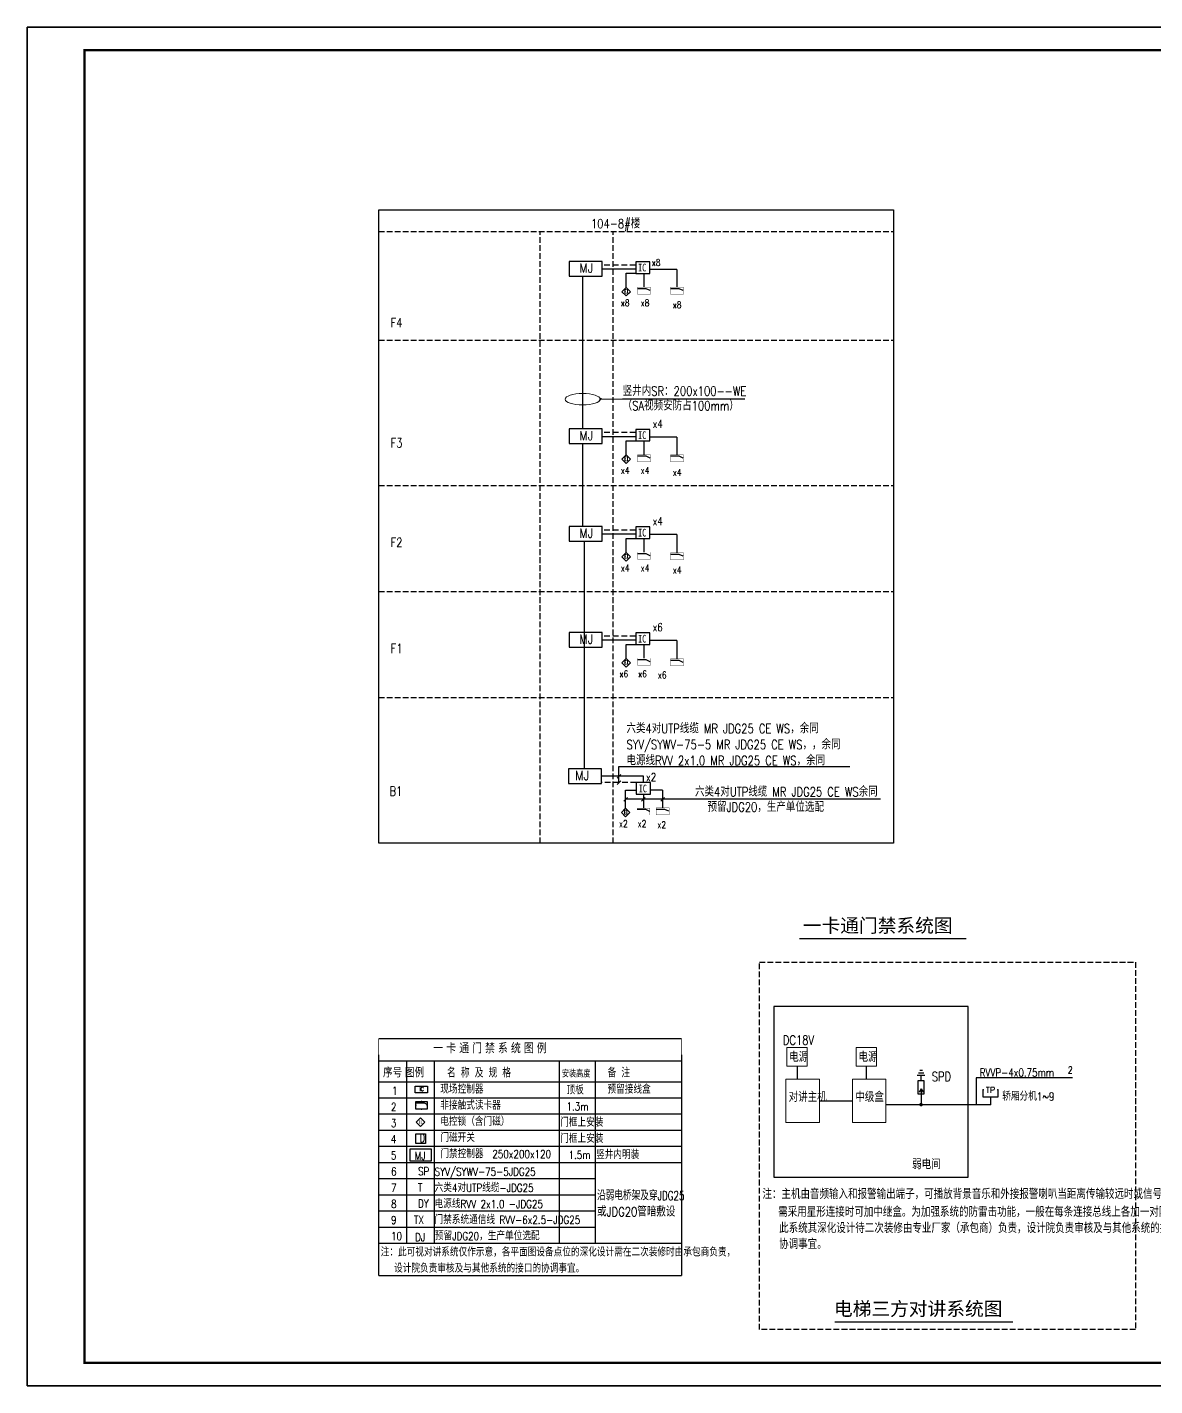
# Model space of a CAD drawing. Extents: x -54686 to 596156, y -555137 to 71395.
# Drawn here: x 215754 to 265048, y -261651 to -202251 of the extents above; entities that cross this region are included whole.
import ezdxf
from ezdxf.enums import TextEntityAlignment as Align

# ---------------------------------------------------------------- set-up
doc = ezdxf.new("R2010")
doc.units = 0
doc.header["$LTSCALE"] = 1000
for name, pattern in [('ah-pole_200$0$CENTER2', [28.575, 19.05, -3.175, 3.175, -3.175]), ('CONTINOUS', [0]), ('DASH', [0.35, 0.25, -0.1]), ('HIDDEN', [0.375, 0.25, -0.125])]:
    doc.linetypes.add(name, pattern=pattern)
doc.layers.get('0').update_dxf_attribs({"linetype": 'CONTINUOUS'})
for name, color, linetype in [('0-弱电', 7, 'CONTINUOUS'), ('ah-pole_200$0$A-FLOR-8', 252, 'ah-pole_200$0$CENTER2'), ('DATA', 252, 'CONTINUOUS'), ('DIAN1', 252, 'CONTINUOUS'), ('DIM-系统', 3, 'CONTINUOUS'), ('DQ', 7, 'CONTINOUS'), ('E-ANNO-TABT', 252, 'CONTINUOUS'), ('E-EQUIP-通讯', 3, 'CONTINUOUS'), ('E-TEL_TEXT', 252, 'CONTINUOUS'), ('ELV-CCTV', 252, 'CONTINUOUS'), ('EQUIP', 3, 'CONTINUOUS'), ('EQUIP-消防', 3, 'CONTINUOUS'), ('EQUIP-通讯', 3, 'CONTINUOUS'), ('EV-LINE', 252, 'CONTINUOUS'), ('LIU', 252, 'CONTINUOUS'), ('SCH', 252, 'CONTINUOUS'), ('SYSTEM', 252, 'CONTINUOUS'), ('TEL_TEXT', 3, 'CONTINUOUS'), ('TEL_TITLE', 6, 'CONTINUOUS'), ('TQ', 252, 'CONTINUOUS'), ('TXT', 252, 'CONTINUOUS'), ('TXT-C', 252, 'CONTINUOUS'), ('WALL', 9, 'CONTINUOUS'), ('WIRE-消防', 4, 'TG_FS'), ('东仁思床', 3, 'CONTINUOUS')]:
    doc.layers.add(name, color=color, linetype=linetype)
doc.styles.add('-宋体', font='', dxfattribs={"width": 0.8})
doc.styles.add('_HZTXT', font='ROS', dxfattribs={"width": 0.8, "bigfont": 'JD'})
doc.styles.add('_TCH_LABEL', font='COMPLEX', dxfattribs={"bigfont": 'GBCBIG'})
doc.styles.add('_TEL_DIM', font='SIMPLEX', dxfattribs={"width": 0.8, "height": 3.5, "bigfont": 'HZTXT'})
doc.styles.add('MM', font='complex.shx', dxfattribs={"width": 0.8, "bigfont": 'hztxt.shx'})
doc.styles.add('PB', font='complex.shx', dxfattribs={"width": 0.64, "bigfont": 'hztxt.shx'})
doc.styles.get("Standard").update_dxf_attribs({"font": 'GBENOR', "bigfont": 'GBCBIG'})
doc.styles.add('Style-simsun', font='')
doc.styles.add('TG_LINETYPE', font='SIMPLEX', dxfattribs={"width": 0.8, "height": 3, "bigfont": 'HZTXT'})
doc.styles.add('TQ', font='simhei.ttf')
doc.styles.get('-宋体').set_extended_font_data('NSimSun')
doc.styles.get('Style-simsun').set_extended_font_data('SimSun')
doc.linetypes.add('TG_FS', pattern='A,2,-0.6,["FS",TG_LINETYPE,S=0.1,R=0,X=-0.5,Y=-0.15],0', length=2.6)
doc.dimstyles.get("Standard").update_dxf_attribs({"dimscale": 100, "dimtxt": 3.5, "dimasz": 1, "dimexe": 2.5, "dimexo": 3, "dimgap": 1.5, "dimtad": 1, "dimdec": 0, "dimzin": 0, "dimdsep": 46, "dimtxsty": 'Standard', "dimblk": 'ARCHTICK', "dimcen": 0.09, "dimadec": 0, "dimazin": 0, "dimtfac": 1, "dimtdec": 0, "dimtix": 1, "dimtmove": 2, "dimatfit": 3, "dimfxl": 0, "dimtolj": 1, "dimtzin": 0, "dimarcsym": 0})

# ---------------------------------------------------------------- blocks, each defined once
blk = doc.blocks.new('$equip_U$00000251(郝)')
for p, q in [((-0.5, 0.499), (-0.5, 0.999)), ((0.5, 0.999), (0.5, 0.499)), ((0.5, 0.499), (-0.5, 0.499)), ((0, 0.5), (0, 0))]:
    blk.add_line(p, q)
for p in [(-0.5, 0.999), (0.5, 0.999), (0, 0)]:
    blk.add_point(p)
at = {"color": 7, "style": '_TCH_LABEL'}
blk.add_attdef('$TEXT$', text='', height=0.4, dxfattribs=at).set_placement((0, 0.999), align=Align.MIDDLE_CENTER)
at = {"color": 7, "style": '_TCH_LABEL', "flags": 1}
blk.add_attdef('A', text='', height=0.000025, dxfattribs=at).set_placement((0, 0), align=Align.MIDDLE_CENTER)
blk = doc.blocks.new('_LINKPT1')
blk.add_line((0, 0), (0, 0))
blk = doc.blocks.new('_Y29ERS')
at = {"ltscale": 0.2}
blk.add_lwpolyline([(-0.5, 0.5), (0.49, 0.5), (0.49, -0.49), (-0.5, -0.49)], close=True, dxfattribs=at)
at = {"xscale": 0.002, "yscale": 0.002, "zscale": 0.002}
for p in [(-0.5, 0), (0, 0.5), (0.5, 0), (0, -0.5)]:
    blk.add_blockref('_LINKPT1', p, dxfattribs=at)
at = {"layer": 'TXT', "color": 0, "style": '_TEL_DIM', "width": 0.7}
blk.add_text('D', height=0.833, dxfattribs=at).set_placement((-0.09, -0.34))
blk = doc.blocks.new('A$C13450D21')
at = {"layer": '东仁思床'}
blk.add_lwpolyline([(18, 0), (36.1, 18), (18, 36.1), (0, 18)], close=True, dxfattribs=at)
at = {"color": 3, "style": '_TEL_DIM', "width": 0.7}
blk.add_text('EL', height=16, dxfattribs=at).set_placement((10.2, 11.9))
blk = doc.blocks.new('A$C42950626')
at = {"color": 0}
for p, q in [((27.2, 20.8), (0.8, 20.8)), ((39.5, 13.8), (27.2, 20.8))]:
    blk.add_line(p, q, dxfattribs=at)
at = {"color": 0, "const_width": 0.791}
blk.add_lwpolyline([(0.4, 26.6), (40, 26.6), (40, 0.4), (0.4, 0.4)], close=True, dxfattribs=at)
blk = doc.blocks.new('IC')
at = {"layer": 'EQUIP-通讯', "color": 3, "linetype": 'Continuous'}
for p, q in [((-3.7, 0), (-3.7, -5.06)), ((2.53, 0), (-3.7, 0)), ((-3.7, -5.06), (2.53, -5.06)), ((2.53, -5.06), (2.53, 0))]:
    blk.add_line(p, q, dxfattribs=at)
at = {"layer": 'EQUIP-通讯', "color": 3, "linetype": 'Continuous', "style": '-宋体', "width": 0.7}
blk.add_text('IC', height=3.371, dxfattribs=at).set_placement((-0.86, -2.53), align=Align.MIDDLE)
blk = doc.blocks.new('$equip$00001876')
at = {"color": 0, "linetype": 'Continuous'}
blk.add_lwpolyline([(-0.625, 0.415), (0.625, 0.415), (0.625, -0.415), (-0.625, -0.415)], close=True, dxfattribs=at)
blk.add_lwpolyline([(0.625, 0.075), (0.325, 0.215), (-0.625, 0.215)], dxfattribs=at)
for p in [(-0.625, 0), (0, 0.415), (0.625, 0), (0, -0.415)]:
    blk.add_point(p)
at = {"layer": 'TEL_TEXT', "style": '_TEL_DIM', "flags": 1}
blk.add_attdef('A', text='', height=0.00002, dxfattribs=at).set_placement((0, 0), align=Align.MIDDLE_CENTER)
blk = doc.blocks.new('电锁1')
at = {"layer": 'EQUIP-通讯', "lineweight": -3}
blk.add_lwpolyline([(509144130, 306530413), (509143883, 306530660), (509143637, 306530413), (509143883, 306530167)], close=True, dxfattribs=at)
at = {"layer": 'EQUIP-通讯', "linetype": 'Continuous', "lineweight": 0, "style": 'Style-simsun', "width": 0.799999}
blk.add_text('EL', height=180.4, dxfattribs=at).set_placement((509143896, 306530422), align=Align.MIDDLE_CENTER)
blk = doc.blocks.new('A$C597B7ED5')
at = {"layer": 'EQUIP-消防'}
for p, q in [((0, 0), (0, 632)), ((0, 632), (1178, 632)), ((1178, 632), (1178, 0)), ((1178, 0), (0, 0))]:
    blk.add_line(p, q, dxfattribs=at)
at = {"layer": 'TXT', "color": 0, "style": '_TEL_DIM', "width": 0.7}
blk.add_text('IC', height=400, dxfattribs=at).set_placement((404, 163))
blk = doc.blocks.new('A$C0199260F')
at = {"layer": 'TEL_TITLE'}
blk.add_lwpolyline([(-84100, 59400), (0, 59400), (0, 0), (-84100, 0)], close=True, dxfattribs=at)
blk = doc.blocks.new('SDG AETH AE5H')
at = {"layer": 'DIM-系统'}
blk.add_lwpolyline([(-54686, 13482), (29414, 13482), (29414, -45918), (-54686, -45918)], close=True, dxfattribs=at)

msp = doc.modelspace()

# ---------------------------------------------------------------- linework, layer by layer
at = {"color": 7}
for p, q in [((244351, -246480), (231122, -246480)), ((231121, -256831), (231121, -247186)), ((231121, -247446), (244351, -247446)), ((232332, -247446), (232332, -255418)), ((233543, -247446), (233542, -255418)), ((239015, -247446), (239014, -255418)), ((240582, -247446), (240581, -255418)), ((244351, -247186), (244351, -256831)), ((255001, -248089), (254658, -248089)), ((254944, -247975), (254715, -247975)), ((254887, -247861), (254772, -247861)), ((231121, -248355), (244351, -248355)), ((231121, -249061), (244351, -249061)), ((231121, -249061), (244351, -249061)), ((254829, -249118), (254829, -249358)), ((231121, -249767), (244351, -249767)), ((231121, -250474), (244351, -250474)), ((231121, -251180), (244351, -251180)), ((231121, -251886), (244351, -251886)), ((231121, -252593), (240581, -252593)), ((231121, -253299), (240581, -253299)), ((231121, -254005), (240581, -254005)), ((231121, -254712), (240581, -254712)), ((231121, -255418), (244351, -255418)), ((231121, -256831), (244351, -256831))]:
    msp.add_line(p, q, dxfattribs=at)
msp.add_arc((231122, -246480), 0.505, 90, 180, dxfattribs=at)
at = {"layer": '0-弱电', "color": 7, "lineweight": 0}
for points in [[(248966, -246867), (249848, -246867), (249848, -247675), (248966, -247675)], [(251996, -246867), (252878, -246867), (252878, -247675), (251996, -247675)], [(248921, -248251), (250384, -248251), (250384, -250138), (248921, -250138)], [(251826, -248251), (253289, -248251), (253289, -250138), (251826, -250138)]]:
    msp.add_lwpolyline(points, close=True, dxfattribs=at)
at = {"layer": '0-弱电', "color": 7, "lineweight": 0, "extrusion": (0, 0, -1)}
msp.add_ellipse((240037, -218516), major_axis=(765, 0), ratio=0.323413, dxfattribs=at)
at = {"layer": 'ah-pole_200$0$A-FLOR-8', "color": 9, "linetype": 'DASH'}
for p, q in [((238176, -237928), (238180, -211185)), ((241367, -237928), (241371, -211185))]:
    msp.add_line(p, q, dxfattribs=at)
at = {"layer": 'ah-pole_200$0$A-FLOR-8', "color": 7, "linetype": 'ByBlock'}
msp.add_lwpolyline([(253628, -237925), (231122, -237930), (231122, -210237), (253631, -210233)], close=True, dxfattribs=at)
at = {"layer": 'ah-pole_200$0$A-FLOR-8', "color": 9, "linetype": 'DASH'}
for points in [[(231121, -211185), (253630, -211185)], [(231121, -215935), (253630, -215935)], [(231121, -222284), (253629, -222284)], [(231122, -226919), (253629, -226919)], [(231122, -231555), (253629, -231555)]]:
    msp.add_lwpolyline(points, dxfattribs=at)
msp.add_lwpolyline([(247760, -243131), (264207, -243131), (264207, -259188), (247760, -259188)], close=True, dxfattribs=at)
at = {"layer": 'DIAN1', "color": 7, "linetype": 'Continuous', "const_width": 76.9}
msp.add_lwpolyline([(254791, -249358, -1), (254868, -249358, -1)], format="xyb", close=True, dxfattribs=at)
at = {"layer": 'DIM-系统', "color": 7, "const_width": 20.2}
msp.add_lwpolyline([(231121, -256831), (231121, -246480), (244351, -246480), (244351, -256831), (231121, -256831)], dxfattribs=at)
at = {"layer": 'E-TEL_TEXT'}
msp.add_line((253051, -236005), (241916, -236005), dxfattribs=at)
at = {"layer": 'ELV-CCTV', "color": 3}
for p, q in [((241620, -235281), (241620, -234576)), ((241620, -234576), (251710, -234576))]:
    msp.add_line(p, q, dxfattribs=at)
for points in [[(239452, -213133), (240890, -213133), (240890, -212492), (239452, -212492)], [(239452, -220460), (240890, -220460), (240890, -219819), (239452, -219819)], [(239452, -224724), (240890, -224724), (240890, -224084), (239452, -224084)], [(239452, -229360), (240890, -229360), (240890, -228719), (239452, -228719)], [(239420, -235319), (240858, -235319), (240858, -234679), (239420, -234679)]]:
    msp.add_lwpolyline(points, close=True, dxfattribs=at)
at = {"layer": 'ELV-CCTV', "color": 7}
msp.add_lwpolyline([(232487, -251814), (233423, -251814), (233423, -251301), (232487, -251301)], close=True, dxfattribs=at)
at = {"layer": 'EV-LINE', "color": 7}
for p, q in [((249407, -247675), (249407, -248251)), ((252437, -247675), (252437, -248251)), ((261444, -248188), (257237, -248188)), ((257237, -248188), (257237, -249358)), ((250384, -249194), (251826, -249194)), ((253289, -249358), (257862, -249358))]:
    msp.add_line(p, q, dxfattribs=at)
msp.add_lwpolyline([(256895, -245073), (248395, -245073), (248395, -252524), (256895, -252524)], close=True, dxfattribs=at)
at = {"layer": 'LIU', "color": 7, "linetype": 'HIDDEN'}
for points in [[(242356, -212652), (240890, -212652)], [(242356, -219979), (240890, -219979)], [(242356, -224244), (240890, -224244)], [(242356, -228879), (240890, -228879)], [(242383, -235281), (240858, -235281)]]:
    msp.add_lwpolyline(points, dxfattribs=at)
at = {"layer": 'SCH', "color": 7}
for p, q in [((240038, -219819), (240038, -213133)), ((240890, -212812), (242356, -212812)), ((240890, -220140), (242356, -220140)), ((240038, -224084), (240038, -220460)), ((240890, -224404), (242356, -224404)), ((240110, -224724), (240110, -234679)), ((240890, -229039), (242356, -229039)), ((242694, -234999), (240858, -234999)), ((242694, -235281), (242694, -234999))]:
    msp.add_line(p, q, dxfattribs=at)
at = {"layer": 'SYSTEM', "color": 7}
for p, q in [((254829, -248318), (254829, -248089)), ((254972, -248318), (254687, -248318)), ((254687, -248318), (254687, -248889)), ((254829, -248661), (254744, -248809)), ((254829, -248661), (254829, -249118)), ((254829, -248661), (254915, -248809)), ((254972, -248889), (254972, -248318)), ((254687, -248889), (254972, -248889))]:
    msp.add_line(p, q, dxfattribs=at)
at = {"layer": 'TEL_TEXT', "color": 1}
for p, q in [((241938, -213629), (241938, -213008)), ((241938, -213008), (242356, -213008)), ((242716, -213014), (242716, -213618)), ((244157, -212841), (242979, -212841)), ((241938, -220956), (241938, -220336)), ((241938, -220336), (242356, -220336)), ((242716, -220341), (242716, -220946)), ((244157, -220169), (242979, -220169)), ((244157, -224433), (242979, -224433)), ((241938, -225220), (241938, -224600)), ((241938, -224600), (242356, -224600)), ((242716, -224606), (242716, -225210)), ((241938, -229856), (241938, -229235)), ((241938, -229235), (242356, -229235)), ((242716, -229241), (242716, -229845)), ((244157, -229069), (242979, -229069)), ((241916, -236402), (241916, -235615)), ((241916, -235615), (242383, -235615)), ((242694, -235788), (242694, -236392)), ((243534, -235615), (243006, -235615))]:
    msp.add_line(p, q, dxfattribs=at)
for points in [[(244157, -212841), (244157, -213618)], [(244157, -220169), (244157, -220946)], [(244157, -224433), (244157, -225238)], [(244157, -229069), (244157, -229873)]]:
    msp.add_lwpolyline(points, dxfattribs=at)
at = {"layer": 'TEL_TITLE'}
msp.add_lwpolyline([(215754, -261651), (299854, -261651), (299854, -202251), (215754, -202251)], close=True, dxfattribs=at)
at = {"layer": 'TEL_TITLE', "const_width": 100}
msp.add_lwpolyline([(218254, -260651), (298854, -260651), (298854, -203251), (218254, -203251)], close=True, dxfattribs=at)
at = {"layer": 'TXT-C', "color": 7}
for p, q in [((241541, -235078), (241699, -234920)), ((241541, -235360), (241699, -235202)), ((241837, -236088), (241995, -235930)), ((242616, -236083), (242774, -235925)), ((243455, -236084), (243613, -235926))]:
    msp.add_line(p, q, dxfattribs=at)
at = {"layer": 'WALL', "color": 7, "const_width": 54.5}
for points in [[(249509, -242099), (256812, -242099)], [(251055, -258856), (258849, -258856)]]:
    msp.add_lwpolyline(points, dxfattribs=at)
at = {"layer": 'WIRE-消防'}
msp.add_line((243534, -235615), (243534, -236384), dxfattribs=at)

# ---------------------------------------------------------------- block references
at = {"layer": '0-弱电', "color": 7, "linetype": 'DASH', "lineweight": 0, "xscale": 10.40661468124017, "yscale": 10.40661468124017, "zscale": 10.40661468124017}
for p in [(241750, -214004), (241750, -221331), (241750, -225596), (241750, -230231)]:
    msp.add_blockref('A$C13450D21', p, dxfattribs=at)
at = {"layer": 'DATA', "linetype": 'HIDDEN', "xscale": 100.1117331199348, "yscale": 100.1117331199348, "zscale": 100.1117331199348}
for p in [(242726, -212507), (242726, -219835), (242726, -224099), (242726, -228735), (242753, -235281)]:
    msp.add_blockref('IC', p, dxfattribs=at)
at = {"layer": 'DIM-系统'}
msp.add_blockref('SDG AETH AE5H', (270441, -215733), dxfattribs=at)
at = {"layer": 'E-EQUIP-通讯', "xscale": 642.8571428572759, "yscale": 642.8571428572759, "zscale": 642.8571428572759}
msp.add_blockref('$equip_U$00000251(郝)', (257862, -249358), dxfattribs=at).add_auto_attribs({'$TEXT$': 'TP'})
at = {"layer": 'EQUIP', "ltscale": 0.2, "xscale": 0.4505027991253883, "yscale": 0.4505027991253883, "zscale": 0.4505027991253883}
msp.add_blockref('A$C597B7ED5', (232719, -248842), dxfattribs=at)
at = {"layer": 'EQUIP', "color": 7, "xscale": 432.4826870777179, "yscale": 432.4826870777179, "zscale": 432.4826870777179}
msp.add_blockref('_Y29ERS', (232958, -250847), dxfattribs=at)
at = {"layer": 'EQUIP-通讯', "color": 7}
for name, p, xscale, yscale, zscale in [('$equip$00001876', (232988, -249383), 400, 400, 400), ('电锁1', (-394501677, -237900369), 0.7752909064292908, 0.7752909064292908, 0.7752909064292908)]:
    msp.add_blockref(name, p, dxfattribs=dict(at, xscale=xscale, yscale=yscale, zscale=zscale))
at = {"layer": 'TEL_TITLE'}
msp.add_blockref('A$C0199260F', (299854, -261651), dxfattribs=at)
at = {"layer": '东仁思床'}
for name, p, xscale, yscale, zscale in [('A$C42950626', (242428, -213927), 14.30167616019025, 11.62011188024189, 11.5843576896), ('A$C42950626', (243868, -213927), 14.30167616019025, 11.62011188024189, 11.5843576896), ('A$C42950626', (242428, -221254), 14.30167616019025, 11.62011188035831, 11.5843576896), ('A$C42950626', (243868, -221254), 14.30167616019025, 11.62011188035831, 11.5843576896), ('A$C42950626', (242428, -225519), 14.30167616019025, 11.62011188035831, 11.5843576896), ('A$C42950626', (243868, -225546), 14.30167616019025, 11.62011188035831, 11.5843576896), ('A$C42950626', (242428, -230154), 14.30167616019025, 11.62011188035831, 11.5843576896), ('A$C42950626', (243868, -230182), 14.30167616019025, 11.62011188035831, 11.5843576896), ('A$C13450D21', (241728, -236778), 10.40661468124017, 10.40661468124017, 10.40661468124017), ('A$C42950626', (242406, -236701), 14.30167616019025, 11.62011188024189, 11.5843576896), ('A$C42950626', (243246, -236693), 14.30167616019025, 11.62011188024189, 11.5843576896)]:
    msp.add_blockref(name, p, dxfattribs=dict(at, xscale=xscale, yscale=yscale, zscale=zscale))

# ---------------------------------------------------------------- texts
at = {"color": 7, "style": '_HZTXT', "width": 0.8}
for s, height, p in [('安装高度', 300, (239128, -248165)), ('备  注', 370, (241123, -248165))]:
    msp.add_text(s, height=height, dxfattribs=at).set_placement(p)
at = {"layer": 'DIM-系统', "color": 7, "style": '_HZTXT', "width": 0.8}
for s, height, p in [('序号 图例', 403.6, (231310, -248165)), ('名  称  及  规  格', 370, (234107, -248165))]:
    msp.add_text(s, height=height, dxfattribs=at).set_placement(p)
at = {"layer": 'DQ', "color": 7, "style": '_HZTXT', "width": 0.8}
msp.add_text('  一 卡 通 门 禁 系 统 图 例', height=450, dxfattribs=at).set_placement((233239, -247114))
at = {"layer": 'E-ANNO-TABT', "color": 7, "style": 'MM'}
for s, height, width, p in [('104-8#楼', 400, 0.8, (240398, -211042)), ('x8', 300, 0.8, (243059, -212692)), ('x8', 300, 0.8, (241706, -214454)), ('x8', 300, 0.8, (242573, -214454)), ('x8', 300, 0.8, (243976, -214541)), ('F4', 400, 0.8, (231641, -215372)), ('竖井内SR：200x100--WE', 400, 0.8, (241785, -218363)), ('（SA视频安防占100mm）', 400, 0.8, (241785, -219005)), ('x4', 350, 0.8, (243094, -219764)), ('F3', 400, 0.8, (231641, -220627)), ('x4', 300, 0.8, (241706, -221781)), ('x4', 300, 0.8, (242573, -221781)), ('x4', 300, 0.8, (243976, -221868)), ('x4', 350, 0.8, (243094, -224028)), ('F2', 400, 0.8, (231641, -224978)), ('x4', 300, 0.8, (241706, -226045)), ('x4', 300, 0.8, (242573, -226045)), ('x4', 300, 0.8, (243976, -226133)), ('x6', 350, 0.8, (243094, -228663)), ('F1', 400, 0.8, (231641, -229613)), ('x6', 300, 0.8, (241648, -230674)), ('x6', 300, 0.8, (242464, -230674)), ('x6', 300, 0.8, (243324, -230726)), ('六类4对UTP线缆 MR JDG25 CE WS，余同', 400, 0.8, (241953, -233115)), ('SYV/SYWV-75-5 MR JDG25 CE WS，，余同', 400, 0.8, (241953, -233815)), ('电源线RVV 2x1.0 MR JDG25 CE WS，余同', 400, 0.8, (241953, -234515)), ('x2', 350, 0.8, (242809, -235210)), ('B1', 400, 0.8, (231590, -235851)), ('六类4对UTP线缆 MR JDG25 CE WS余同', 400, 0.8, (244946, -235883)), ('预留JDG20，生产单位选配', 400, 0.8, (245495, -236551)), ('x2', 300, 0.8, (241626, -237221)), ('x2', 300, 0.8, (242442, -237221)), ('x2', 300, 0.8, (243302, -237273)), ('DC18V', 400, 0.8, (248785, -246739)), ('电源', 400, 0.8, (249065, -247488)), ('电源', 400, 0.8, (252095, -247488)), ('2', 300, 0.8, (261249, -247994)), ('RVVP-4x0.75mm', 350, 0.8, (257394, -248132)), ('1', 350, 0.8, (231702, -248927)), ('现场控制器', 350, 0.8, (233815, -248867)), ('顶板', 350, 0.8, (239331, -248905)), ('预留接线盒', 350, 0.8, (241123, -248871)), ('对讲主机', 400, 0.8, (249041, -249235)), ('中级盒', 400, 0.8, (251956, -249235)), ('轿厢分机1~9', 350, 0.8, (258378, -249178)), ('2', 350, 0.8, (231656, -249634)), ('非接触式读卡器', 350, 0.8, (233815, -249574)), ('1.3m', 350, 0.8, (239331, -249611)), ('3', 350, 0.8, (231656, -250340)), ('电控锁（含门磁）', 350, 0.8, (233815, -250280)), ('门框上安装', 350, 0.8, (239054, -250317)), ('门磁开关', 350, 0.8, (233815, -250986)), ('门框上安装', 350, 0.8, (239054, -251024)), ('4', 350, 0.8, (231651, -251046)), ('5', 350, 0.8, (231656, -251753)), ('MJ', 350, 0.8, (232690, -251767)), ('门禁控制器  250x200x120', 350, 0.8, (233815, -251693)), ('1.5m', 350, 0.8, (239421, -251730)), ('竖井内明装', 350, 0.8, (240622, -251730)), ('弱电间', 400, 0.8, (254438, -252177)), ('6', 350, 0.8, (231661, -252459)), ('SP', 350, 0.8, (232840, -252446)), ('SYV/SYWV-75-5JDG25 ', 350, 0.8, (233565, -252467)), ('7', 350, 0.8, (231661, -253165)), ('T', 350, 0.8, (232840, -253153)), ('六类4对UTP线缆-JDG25', 350, 0.8, (233565, -253173)), ('注：主机由音频输入和报警输出端子，可播放背景音乐和外接报警喇叭当距离传输较远时或信号传输较弱或', 400, 0.8, (247893, -253477)), ('8', 350, 0.8, (231661, -253872)), ('DY', 350, 0.8, (232840, -253859)), ('电源线RVV 2x1.0 -JDG25', 350, 0.8, (233565, -253880)), ('沿弱电桥架及穿JDG25', 400, 0.7, (240665, -253538)), ('9', 350, 0.8, (231661, -254578)), ('TX', 350, 0.8, (232666, -254566)), ('门禁系统通信线 RVV-6x2.5-JDG25', 350, 0.8, (233562, -254573)), ('或JDG20管暗敷设', 400, 0.8, (240665, -254244)), ('需采用星形连接时可加中继盒。为加强系统的防雷击功能，一般在每条连接总线上各加一对防雷器。', 400, 0.8, (248585, -254259)), ('此系统其深化设计待二次装修由专业厂家（承包商）负责，设计院负责审核及与其他系统的接口的', 400, 0.8, (248626, -254966)), ('10', 350, 0.8, (231661, -255284)), ('DJ', 350, 0.8, (232711, -255329, -9297)), ('预留JDG20，生产单位选配', 350, 0.8, (233577, -255279)), ('协调事宜。', 400, 0.8, (248626, -255666)), ('注：此可视对讲系统仅作示意，各平面图设备点位的深化设计需在二次装修时由承包商负责，', 350, 0.8, (231209, -255991)), ('设计院负责审核及与其他系统的接口的协调事宜。', 350, 0.8, (231794, -256697))]:
    msp.add_text(s, height=height, dxfattribs=dict(at, width=width)).set_placement(p)
at = {"layer": 'E-ANNO-TABT', "color": 7, "style": 'MM', "width": 0.8}
msp.add_text('SPD', height=400, dxfattribs=at).set_placement((255296, -248129), align=Align.MIDDLE_LEFT)
at = {"layer": 'TQ', "color": 7, "style": 'TQ'}
for s, p in [('一卡通门禁系统图', (249661, -241827)), ('电梯三方对讲系统图', (251022, -258584))]:
    msp.add_text(s, height=600, dxfattribs=at).set_placement(p)
at = {"layer": 'TXT-C', "color": 7, "style": 'PB', "width": 0.9}
for p in [(239888, -212980), (239888, -220307), (239888, -224572), (239888, -229207), (239707, -235169)]:
    msp.add_text('MJ', height=400.4, dxfattribs=at).set_placement(p)

# ---------------------------------------------------------------- leaders
at = {"layer": '0-弱电', "color": 7, "lineweight": 0}
msp.add_leader([(240802, -218519), (241772, -218498), (247122, -218498)], dimstyle='Standard', override={"dimgap": 1.5, "dimtad": 0, "dimldrblk": 'Oblique', "dimfxl": 100, "dimfxlon": 1}, dxfattribs=at)

doc.saveas('drawing.dxf')
